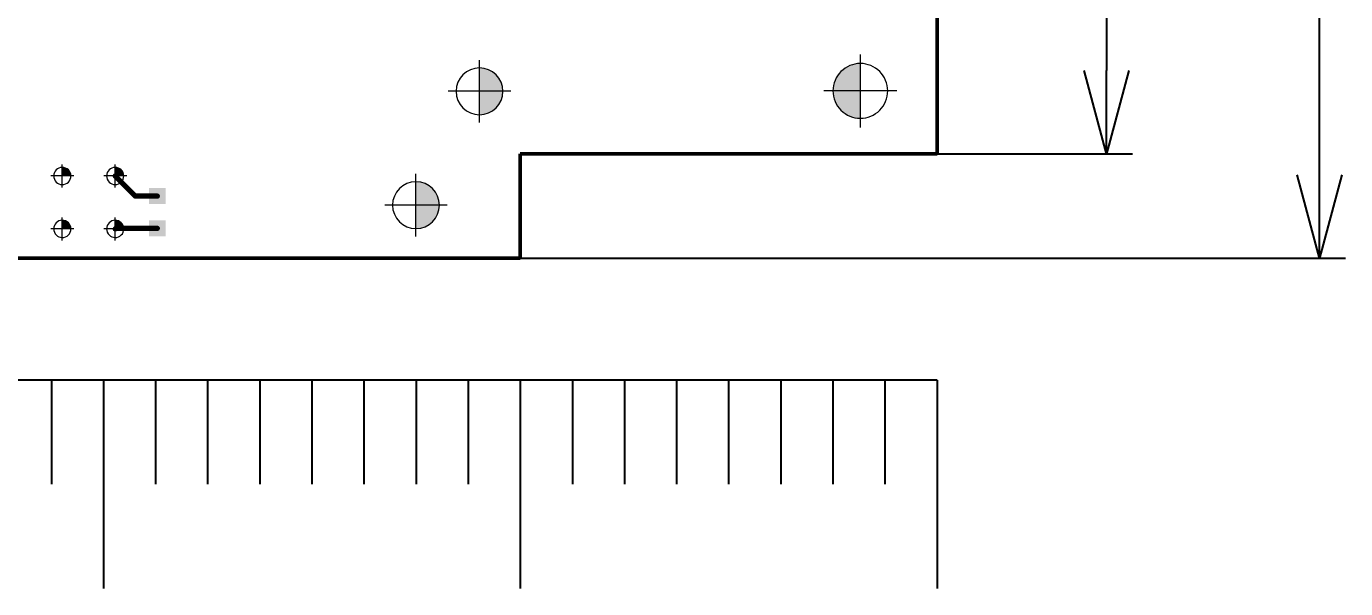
# Paper-space layout 'Лист1' of a CAD drawing. Header units: millimetres. Extents: x 0 to 420, y 0 to 297.
# Drawn here: x 131 to 194.3, y 146.3 to 173.3 of the extents above; entities that cross this region are included whole.
import ezdxf

# ---------------------------------------------------------------- set-up
doc = ezdxf.new("R2010")
doc.units = ezdxf.units.MM
for name, color, linetype in [('PDF _Геометрия', 7, 'Continuous'), ('PDF _Сплошная заливка', 7, 'Continuous'), ('TopLayer', 1, 'Continuous')]:
    doc.layers.add(name, color=color, linetype=linetype)
doc.styles.add('GOST-2.304_Type-B_italic', font='GOST Common Italic.ttf')
doc.styles.get("Standard").update_dxf_attribs({"font": 'arial.ttf'})
doc.dimstyles.new('ISO-25', dxfattribs={"dimtxt": 2.5, "dimasz": 2.5, "dimexe": 1.25, "dimexo": 0.625, "dimtad": 1, "dimtxsty": 'Standard', "dimcen": 2.5, "dimadec": 0, "dimazin": 0, "dimtfac": 1, "dimtmove": 0, "dimatfit": 3, "dimfxl": 1, "dimarcsym": 0})

# ---------------------------------------------------------------- blocks, each defined once
blk = doc.blocks.new('_Open30')
at = {"color": 0, "linetype": 'ByBlock', "lineweight": -2}
for p, q in [((-1, 0.268), (0, 0)), ((0, 0), (-1, -0.268)), ((0, 0), (-1, 0))]:
    blk.add_line(p, q, dxfattribs=at)
blk = doc.blocks.new('*D16')
at = {"color": 0, "lineweight": -2, "transparency": 16777216}
for p, q in [((174.672, 257.183), (184.048, 257.183)), ((182.798, 253.183), (182.798, 171.183)), ((174.672, 167.183), (184.048, 167.183))]:
    blk.add_line(p, q, dxfattribs=at)
at = {"layer": 'Defpoints', "color": 0, "lineweight": 50, "transparency": 16777216}
for p in [(174.672, 257.183), (174.672, 167.183), (182.798, 167.183)]:
    blk.add_point(p, dxfattribs=at)
at = {"color": 0, "lineweight": -2, "transparency": 16777216, "xscale": 4, "yscale": 4, "zscale": 4}
for p, rotation in [((182.798, 257.183), 90), ((182.798, 167.183), 270)]:
    blk.add_blockref('_Open30', p, dxfattribs=dict(at, rotation=rotation))
at = {"color": 0, "transparency": 16777216, "insert": (180.376, 212.723), "char_height": 3, "attachment_point": 5, "rotation": 90, "style": 'GOST-2.304_Type-B_italic'}
blk.add_mtext('90{\\fGOST type B|b0|i1|c204|p34;\\C0;%%P0,1}', dxfattribs=at)
blk = doc.blocks.new('*D17')
at = {"color": 0, "lineweight": -2, "transparency": 16777216}
for p, q in [((154.672, 262.183), (194.278, 262.183)), ((193.028, 166.183), (193.028, 258.183)), ((154.672, 162.183), (194.278, 162.183))]:
    blk.add_line(p, q, dxfattribs=at)
at = {"layer": 'Defpoints', "color": 0, "lineweight": 50, "transparency": 16777216}
for p in [(154.672, 262.183), (193.028, 262.183), (154.672, 162.183)]:
    blk.add_point(p, dxfattribs=at)
at = {"color": 0, "lineweight": -2, "transparency": 16777216, "xscale": 4, "yscale": 4, "zscale": 4}
for p, rotation in [((193.028, 262.183), 90), ((193.028, 162.183), 270)]:
    blk.add_blockref('_Open30', p, dxfattribs=dict(at, rotation=rotation))
at = {"color": 0, "transparency": 16777216, "insert": (190.606, 210.052), "char_height": 3, "width": 12.96541, "attachment_point": 5, "rotation": 90, "style": 'GOST-2.304_Type-B_italic'}
blk.add_mtext('100{\\fGOST type B|b0|i1|c204|p34;\\C0;%%P0,1}', dxfattribs=at)

psp = doc.layouts.new('Лист1')

# ---------------------------------------------------------------- hatches: boundary and pattern name
at = {"layer": 'PDF _Сплошная заливка', "transparency": 33554559}
for points in [[(153.84, 170.183, 0.414205), (152.715, 171.308), (152.715, 171.308), (152.715, 171.308), (152.715, 170.183), (152.715, 170.183)], [(170.992, 171.518, 0.414219), (169.679, 170.205), (169.679, 170.205), (169.679, 170.205), (170.992, 170.205), (170.992, 170.205)], [(152.715, 169.058, 0.414205), (153.84, 170.183), (153.84, 170.183), (153.84, 170.183), (152.715, 170.183), (152.715, 170.183)], [(169.679, 170.205, 0.414214), (170.992, 168.893), (170.992, 168.893), (170.992, 168.893), (170.992, 170.205), (170.992, 170.205)], [(133.109, 166.125, 0.414222), (132.696, 166.538), (132.696, 166.538), (132.696, 166.538), (132.696, 166.125), (132.696, 166.125)], [(135.649, 166.125, 0.414222), (135.236, 166.538), (135.236, 166.538), (135.236, 166.538), (135.236, 166.125), (135.236, 166.125)], [(150.792, 164.722, 0.414205), (149.667, 165.847), (149.667, 165.847), (149.667, 165.847), (149.667, 164.722), (149.667, 164.722)], [(149.667, 163.597, 0.414205), (150.792, 164.722), (150.792, 164.722), (150.792, 164.722), (149.667, 164.722), (149.667, 164.722)], [(133.109, 163.585, 0.414222), (132.696, 163.998), (132.696, 163.998), (132.696, 163.998), (132.696, 163.585), (132.696, 163.585)], [(135.649, 163.585, 0.414222), (135.236, 163.998), (135.236, 163.998), (135.236, 163.998), (135.236, 163.585), (135.236, 163.585)]]:
    psp.add_hatch(color=7, dxfattribs=at).paths.add_polyline_path(points)

# ---------------------------------------------------------------- linework, layer by layer
at = {"lineweight": 50}
for p, q in [((174.672, 167.183), (174.672, 257.183)), ((154.672, 167.182), (174.672, 167.183)), ((154.672, 162.183), (154.672, 167.182)), ((74.672, 162.183), (154.672, 162.183))]:
    psp.add_line(p, q, dxfattribs=at)
for p, q in [((134.672, 156.336), (129.672, 156.336)), ((132.172, 156.336), (132.172, 151.336)), ((139.672, 156.336), (134.672, 156.336)), ((134.672, 156.336), (134.672, 146.336)), ((137.172, 156.336), (137.172, 151.336)), ((144.672, 156.336), (139.672, 156.336)), ((139.672, 156.336), (139.672, 151.336)), ((142.172, 156.336), (142.172, 151.336)), ((149.672, 156.336), (144.672, 156.336)), ((144.672, 156.336), (144.672, 151.336)), ((147.172, 156.336), (147.172, 151.336)), ((154.672, 156.336), (149.672, 156.336)), ((149.672, 156.336), (149.672, 151.336)), ((152.172, 156.336), (152.172, 151.336)), ((159.672, 156.336), (154.672, 156.336)), ((154.672, 156.336), (154.672, 146.336)), ((157.172, 156.336), (157.172, 151.336)), ((164.672, 156.336), (159.672, 156.336)), ((159.672, 156.336), (159.672, 151.336)), ((162.172, 156.336), (162.172, 151.336)), ((169.672, 156.336), (164.672, 156.336)), ((164.672, 156.336), (164.672, 151.336)), ((167.172, 156.336), (167.172, 151.336)), ((174.672, 156.336), (169.672, 156.336)), ((169.672, 156.336), (169.672, 151.336)), ((172.172, 156.336), (172.172, 151.336)), ((174.672, 156.336), (174.672, 146.336))]:
    psp.add_line(p, q)
at = {"layer": 'PDF _Геометрия', "lineweight": 9}
for points in [[(152.715, 168.683), (152.715, 171.683)], [(170.992, 168.455), (170.992, 171.955)], [(154.215, 170.183), (151.215, 170.183)], [(172.742, 170.205), (169.241, 170.205)], [(132.696, 165.575), (132.696, 166.675)], [(135.236, 165.575), (135.236, 166.675)], [(133.246, 166.125), (132.146, 166.125)], [(135.786, 166.125), (134.686, 166.125)], [(149.667, 163.222), (149.667, 166.222)], [(151.167, 164.722), (148.167, 164.722)], [(132.696, 163.035), (132.696, 164.135)], [(135.236, 163.035), (135.236, 164.135)], [(133.246, 163.585), (132.146, 163.585)], [(135.786, 163.585), (134.686, 163.585)]]:
    psp.add_lwpolyline(points, dxfattribs=at)
for points in [[(153.84, 170.183, 0.414158), (152.715, 171.308, 0.414158), (151.59, 170.183, 0.414158), (152.715, 169.058, 0.414158)], [(172.304, 170.205, 0.414214), (170.992, 171.517, 0.414214), (169.679, 170.205, 0.414259), (170.992, 168.892, 0.414259)], [(133.109, 166.125, 0.41428), (132.696, 166.537, 0.414457), (132.284, 166.125, 0.414457), (132.696, 165.713, 0.41428)], [(135.649, 166.125, 0.41428), (135.236, 166.537, 0.414457), (134.824, 166.125, 0.414457), (135.236, 165.713, 0.41428)], [(150.792, 164.722, 0.414158), (149.667, 165.847, 0.414158), (148.542, 164.722, 0.414158), (149.667, 163.597, 0.414158)], [(133.109, 163.585, 0.41428), (132.696, 163.997, 0.414457), (132.284, 163.585, 0.414457), (132.696, 163.173, 0.41428)], [(135.649, 163.585, 0.41428), (135.236, 163.997, 0.414457), (134.824, 163.585, 0.414457), (135.236, 163.173, 0.41428)]]:
    psp.add_lwpolyline(points, format="xyb", close=True, dxfattribs=at)
at = {"layer": 'TopLayer', "lineweight": 20, "const_width": 0.25}
for points in [[(135.236, 166.125), (136.201, 165.16)], [(136.201, 165.16), (137.257, 165.16)], [(135.236, 163.585), (135.262, 163.611)], [(135.262, 163.611), (137.257, 163.611)]]:
    psp.add_lwpolyline(points, dxfattribs=at)
at = {"layer": 'TopLayer', "lineweight": 20, "const_width": 0.125}
for points in [[(135.174, 166.125, 1), (135.299, 166.125, 1)], [(136.139, 165.16, 1), (136.264, 165.16, 1)], [(136.139, 165.16, 1), (136.264, 165.16, 1)], [(137.195, 165.16, 1), (137.32, 165.16, 1)], [(135.174, 163.585, 1), (135.299, 163.585, 1)], [(135.199, 163.611, 1), (135.324, 163.611, 1)], [(135.199, 163.611, 1), (135.324, 163.611, 1)], [(137.195, 163.611, 1), (137.32, 163.611, 1)]]:
    psp.add_lwpolyline(points, format="xyb", close=True, dxfattribs=at)
at = {"layer": 'TopLayer', "lineweight": 20}
for points in [[(136.851, 165.541), (136.851, 164.779), (137.664, 165.541), (137.664, 164.779)], [(136.851, 163.992), (136.851, 163.23), (137.664, 163.992), (137.664, 163.23)]]:
    psp.add_solid(points, dxfattribs=at)

# ---------------------------------------------------------------- dimensions: what is measured, and where the dimension line sits
for base, p1, p2, text, picture, middle in [((193.028, 262.183), (154.672, 162.183), (154.672, 262.183), '100{\\fGOST type B|b0|i1|c204|p34;\\C0;%%P0,1}', '*D17', (193.028, 210.052)), ((182.798, 167.183), (174.672, 257.183), (174.672, 167.183), '<>{\\fGOST type B|b0|i1|c204|p34;\\C0;%%P0,1}', '*D16', (182.798, 212.723))]:
    dim = psp.add_linear_dim(base=base, p1=p1, p2=p2, angle=90, text=text, dimstyle='ISO-25', override={"dimtxt": 3, "dimasz": 4, "dimexo": 0, "dimtxsty": 'GOST-2.304_Type-B_italic', "dimblk1": 'Open30', "dimblk2": 'Open30', "dimsah": 1})
    dim.commit()
    dim.dimension.update_dxf_attribs({"geometry": picture, "text_midpoint": middle, "dimtype": 160})

doc.saveas('drawing.dxf')
